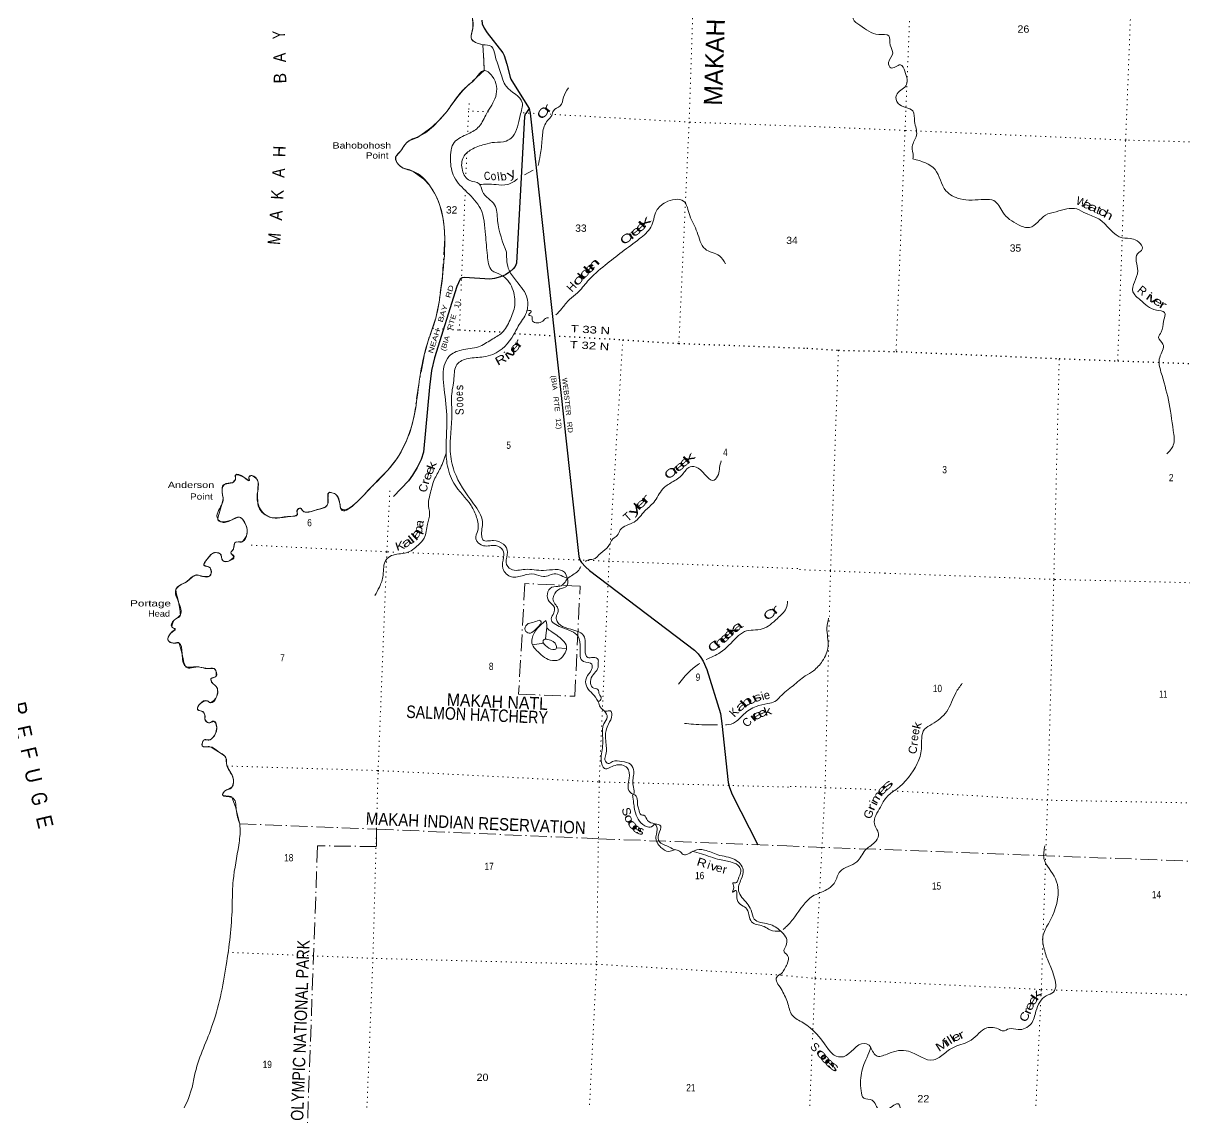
# Model space of a CAD drawing. Header units: feet. Extents: x -955330 to -733631, y 195788 to 387588.
# Drawn here: x -908074 to -880118, y 296286 to 322280 of the extents above; entities that cross this region are included whole.
import ezdxf
from ezdxf.enums import TextEntityAlignment as Align

# ---------------------------------------------------------------- set-up
doc = ezdxf.new("R2010")
doc.units = ezdxf.units.FT
doc.header["$LTSCALE"] = 80
doc.linetypes.add('DOT_DASHED', pattern=[7.7, 5, -1.2, 0.3, -1.2])
doc.linetypes.add('DOTTED', pattern=[1.5, 0.3, -1.2])
for name, color, linetype, lineweight in [('29', 7, 'Continuous', 25), ('30', 7, 'Continuous', 35), ('39', 7, 'Continuous', 13), ('41', 7, 'Continuous', 13), ('44', 7, 'DOT_DASHED', 13), ('6', 7, 'DOTTED', 25), ('7', 7, 'DOTTED', 13)]:
    doc.layers.add(name, color=color, linetype=linetype, lineweight=lineweight)
doc.layers.add('42', color=7, linetype='Continuous')

msp = doc.modelspace()

# ---------------------------------------------------------------- linework, layer by layer
at = {"layer": '29'}
for points in [[(-897036.64, 322350.34), (-897024.73, 322265.73), (-896976.32, 322160.62), (-896909.4, 322046.76), (-896533.42, 321567.97), (-896495.89, 321500.94), (-896438.02, 321293.3), (-896357.94, 320980.9), (-896334.3, 320931.81), (-896274.68, 320825.33), (-895896.73, 320223.74)], [(-895896.73, 320223.74), (-895980.88, 320109.73), (-895993.91, 320086.72), (-896005.55, 320032.05), (-896198.71, 316503.14), (-896237.36, 316421.82), (-896285.73, 316363.06), (-896362.32, 316292.47), (-896470.04, 316223.49), (-896586.37, 316171.75), (-896732.87, 316132.94), (-896840.36, 316119.21), (-897452.04, 316154.84), (-897512.77, 316145.88), (-897559.82, 316116.03), (-897637.87, 315943.48), (-898172.94, 314226.22), (-898245.27, 313921.07), (-898292.98, 313513.78), (-898437.13, 311951.04), (-898493.02, 311773.87), (-898589.88, 311585.71), (-898704.16, 311394.44), (-898801.52, 311262.5), (-899161.68, 310883.67)], [(-895896.73, 320223.74), (-895870.28, 320112.24), (-894704.43, 309439.57), (-894673.26, 309346.42), (-894636.83, 309296.57), (-894543.99, 309191.2), (-894446.24, 309105.38), (-891917.74, 307183.66), (-891831.59, 307095.74), (-891762.94, 307003.68), (-891710.94, 306918.97), (-891623.59, 306721.57), (-891291.05, 305658.67), (-891256.88, 305416.14), (-891108.94, 303996.98), (-891075.4, 303874.94), (-891011.87, 303712.2), (-890396.26, 302496.55)]]:
    msp.add_lwpolyline(points, dxfattribs=at)
at = {"layer": '39'}
for p, q in [((-896006.93, 318626.96), (-895801.64, 318738.64)), ((-895504.39, 307453.79), (-895472.57, 307739.31)), ((-895548.31, 307348.57), (-895817.05, 307309.41)), ((-895239.63, 307237.53), (-894992.63, 307227.06))]:
    msp.add_line(p, q, dxfattribs=at)
for points in [[(-889989.89, 332919.22), (-890048.96, 332861.08), (-890037.94, 332741.34), (-890122.53, 332700.46), (-890305.89, 332758.77), (-890419.67, 332696.89), (-890386.06, 332632.79), (-890170.89, 332609.52), (-889898.99, 332589.9), (-889716.45, 332418.41), (-889794.55, 332199.35), (-889894.28, 332088.35), (-890026.34, 332118.21), (-890148.18, 332244.67), (-890290.86, 332309.35), (-890536.44, 332283.38), (-890436.8, 332204.35), (-890279.82, 331955.11), (-890314.15, 331673.54), (-890367.42, 331233.08), (-890524.2, 331063.85), (-891096.2, 330681.78), (-891451.93, 330537.16), (-891915.99, 330316.28), (-892307.46, 330280.32), (-892470.37, 330297.34), (-892780.26, 330185.15), (-893212.89, 330225.73), (-893422.99, 330461.06), (-893628.32, 330807.37), (-893898.98, 330808.74), (-894178.51, 330650.79), (-894401.1, 330595.54), (-894702.12, 330454.67), (-895278.75, 330388.15), (-895851.38, 330226.46), (-896295.39, 330049.2), (-896687.02, 329821.2), (-896948.45, 329755.47), (-897363.61, 329403.13), (-897601.31, 329043.27), (-897771.25, 328708.83), (-897936.41, 328297.37), (-898154.84, 328150.97), (-898757.55, 327994.6), (-899042.11, 328095.62), (-899247.68, 328201.37), (-899664.5, 328186.7), (-900307.52, 328173.55), (-900441.96, 328053.91), (-900660.06, 328150.09), (-900739.54, 328040.25), (-900530.32, 327643.24), (-900001.61, 327252.89), (-899200.64, 326804.49), (-898685, 326438.96), (-898289.48, 326052.23), (-898073.63, 325715.59), (-897872.22, 325324.97), (-897696.97, 324795.97), (-897422.16, 324373.94), (-897044.46, 323666.54), (-896979.19, 323398.95), (-896896.74, 323342.89), (-896898.15, 323169.09), (-897006.81, 322850.25), (-897178.48, 322663.46), (-897266.43, 322497.38), (-897256.82, 322391.85), (-897254.17, 322171.39), (-897284.03, 321899.74), (-897057.15, 321772.87), (-897012.39, 321762.52)], [(-888847.81, 323722.18), (-888630.96, 323562.62), (-888486.46, 323355.85), (-888485.38, 323242.5), (-888429.76, 323128.73), (-888513.81, 323055.6), (-888356.38, 322913), (-888103.14, 322559.74), (-888102.71, 322385.72), (-887935.73, 322230.56), (-887482.73, 322007.99), (-887241.67, 321974.96), (-887205.14, 321748.74), (-887144.82, 321557.88), (-887245.53, 321335.76), (-887192.81, 321201.89), (-886963.18, 321276.61), (-886854.78, 321122.04), (-886833.93, 320769.05), (-887059.87, 320548.48), (-887016.22, 320346.22), (-886662.38, 320166.53), (-886618.84, 319915.71), (-886574.91, 319581.92), (-886675.73, 319311.25), (-886653.94, 319071.52), (-886659.14, 319014.7)], [(-897013.32, 321762.62), (-896806.98, 321717.78), (-896719.02, 321507.85), (-896583.36, 321091.72), (-896450.11, 320760.6), (-896064.76, 320372.29), (-896114.67, 320057.02), (-896294.08, 319549.13), (-896450.19, 319442.54), (-896730.3, 319411.97), (-896970.78, 319363.54), (-897287.33, 319237.48), (-897481.01, 319055.67), (-897502.78, 318737.18), (-897321.43, 318490.95), (-897100.44, 318414.86), (-897019.6, 318227.47), (-896728.36, 317905.82), (-896655.67, 317528.75), (-896441.99, 316765.64)], [(-894977.45, 308910.38), (-895088.39, 308961.58), (-895257.55, 309021.32), (-895555.27, 308957.13), (-895770.99, 309014.79), (-896032.87, 308985.47), (-896321.4, 308947.17), (-896528.94, 309148.02), (-896512.94, 309426.32), (-896530.03, 309592.81), (-896699.12, 309701.06), (-896992.14, 309699.34), (-897181.08, 309863.01), (-897133.92, 310067.21), (-897162.83, 310381.78), (-897296.56, 310666.36), (-897709.36, 311203.48), (-897874.77, 311679.5), (-897897.33, 312094.88), (-897878.66, 312670.23), (-897930.82, 313384.04), (-897939.2, 314035.34), (-897826.64, 314256.98), (-897531.15, 314410.21), (-897113.57, 314489.54), (-896809.32, 314658.57), (-896551.54, 314827.56), (-896356.43, 315136.67), (-896244.54, 315483.68), (-896303.57, 315896.56), (-896568.6, 316217.1), (-896792.05, 316329.68), (-896902.08, 316684.07), (-896947.13, 317187.33), (-897069.65, 317815.17), (-897388.19, 318206.72), (-897701.55, 318577.82), (-897792.42, 319002.16), (-897698.09, 319410.56), (-897365.98, 319616.83), (-897101.8, 319793.63), (-896918.44, 320111.32), (-896703.12, 320514.59), (-896787, 321007.37), (-896991.35, 321141.37), (-897172.59, 320967.12), (-897439.8, 320719.69), (-897878.1, 320158.09), (-898107.43, 319898.95), (-898525.76, 319566.96), (-898852.28, 319396.85), (-898992.03, 319200.62), (-899102.8, 319067.85), (-899001.59, 318837.14), (-898697.64, 318717.11), (-898269.25, 318343.14), (-897975.7, 317604.95), (-897928.92, 316954.04), (-898019.6, 315878.37), (-898146.83, 315174.2), (-898353.37, 314552.23), (-898526.95, 313757.03), (-898634.95, 312983.31), (-898781.1, 312403.25), (-899125.09, 311732.53), (-899716.35, 311090.49), (-900434.29, 310603.42), (-900450.29, 310701.14), (-900539.65, 310925.28), (-900642.61, 310974.12), (-900721.52, 310971.4), (-900736, 310822.42), (-900756.36, 310677.73), (-900995.41, 310568.6), (-901266.83, 310505.31), (-901334.53, 310528.4), (-901401.9, 310606.05), (-901478.86, 310554.74), (-901481.7, 310441.65), (-901630.74, 310405.52), (-902188.28, 310406.93), (-902430.95, 310730.56), (-902431, 311011.56), (-902421.81, 311225.46), (-902576.37, 311389.7), (-902642.73, 311350.06), (-902631.99, 311270.76), (-902768.1, 311347.29), (-902957.6, 311403.85), (-902974.99, 311281.27), (-903034.41, 311215.05)], [(-895680.97, 318853.5), (-895630.5, 319100.49), (-895585.79, 319482.7), (-895533.86, 319797.88), (-895453.08, 319937.98), (-895354.85, 320061.18), (-895313.7, 320172.64), (-895149.09, 320288.97), (-895069.32, 320499.88), (-894952.73, 320721.35)], [(-886659.14, 319014.7), (-886128.2, 318756.68), (-885865.74, 318245.19), (-885526.73, 318049.97), (-884939.27, 318035.87), (-884714.17, 318007.6), (-884497.97, 317730.87), (-884121.31, 317426.73), (-883851.33, 317362.06), (-883470.48, 317658.67), (-883214.19, 317742.31), (-882716.21, 317807.07), (-882486.69, 317695.65), (-882189.21, 317567.04), (-881623.12, 317112.8), (-881355.75, 317080.63), (-881142.08, 316838.4), (-881253.95, 316730.09), (-881249.88, 316317.15), (-881364.95, 315814.43), (-881187.73, 315616.32), (-880800.43, 315370.38), (-880604.99, 315311.07), (-880626.15, 315105.63), (-880684.26, 314841.15), (-880746.33, 314716.45), (-880644.34, 314554.07), (-880721.16, 314231.75), (-880690.13, 313880.32), (-880509.67, 313204.56), (-880394.4, 312471.01), (-880393.72, 312118.92), (-880546.33, 311911.26)], [(-897085.55, 318394.28), (-896906.76, 318408.67), (-896693.26, 318393.55), (-896420.4, 318396.13), (-896169.29, 318535.07)], [(-895252.23, 315255.37), (-895112.23, 315411.39), (-894923.13, 315627.76), (-894736.53, 315785.62), (-894490.12, 316066.27), (-894069.36, 316454.76), (-893239.88, 317092.76), (-892969.43, 317368.35), (-892831.35, 317760.74), (-892616.46, 317965.92), (-892182.73, 317998.06), (-892032.11, 317648), (-891853.32, 317248.24), (-891664.62, 316844.01), (-891318.13, 316679.71), (-891168.81, 316487.4)], [(-896441.99, 316765.64), (-896379.88, 316330.39), (-896201.33, 316066.08), (-895942.39, 315650.78), (-895964.94, 315314.14), (-896158.99, 314982.74), (-896270.95, 314775.23), (-896771.98, 314305.24), (-896992.72, 314245.87), (-897364.11, 314207.04), (-897634.97, 314062.86), (-897707.76, 313732.39), (-897764.46, 313306.23), (-897756.97, 312869.25), (-897786.11, 312379.25), (-897795.56, 311971.29), (-897699.06, 311490.11), (-897233.65, 310708.24), (-897020.12, 310270.61), (-897038.9, 309927.74), (-897010.19, 309843.64), (-896752.4, 309824.62), (-896415.06, 309541.44), (-896453.78, 309298.47), (-896333.67, 309131.65), (-895994.36, 309129.39), (-895550.96, 309104.52), (-895047.84, 309058.92), (-894974.4, 308908)], [(-895940.3, 315369.27), (-895846.85, 315335.41), (-895913.18, 315249.27), (-895833.21, 315229.71), (-895825.19, 315134.35), (-895598.87, 315088.37), (-895500.27, 315173.13), (-895433.85, 315188.21)], [(-897893.77, 311929.28), (-898033.07, 311568.96), (-898180.58, 311286.14), (-898285.01, 310924.66), (-898322.52, 310709.95), (-898294.18, 310476.26), (-898341.49, 310221.53), (-898424.89, 309879.38), (-898565.27, 309715.52), (-898858.2, 309527.81), (-899212.65, 309459.96), (-899342.19, 309360.34), (-899412.86, 308985.3), (-899501.72, 308704.03), (-899611.65, 308496.43)], [(-894544.22, 309322.08), (-894469.13, 309361.87), (-894357.61, 309371.29), (-894173.38, 309521.16), (-893992.75, 309681.29), (-893879.65, 309868.54), (-893777.45, 309943.04), (-893702.9, 310079.37), (-893369.47, 310269.41), (-893113.49, 310537.52), (-892898.6, 310742.7), (-892680.61, 311067.01), (-892461.58, 311227.53), (-892209.07, 311414.93), (-892025.38, 311599.19), (-891828.79, 311566.59), (-891443.31, 311275.31), (-891342.37, 311414.56), (-891313.07, 311579.09), (-891273.78, 311741.17)], [(-903034.41, 311215.05), (-903232.19, 311172.9), (-903279.59, 310916.15), (-903258.94, 310832.39), (-903302.01, 310676.54), (-903393.12, 310342.8), (-903317.25, 310274.89), (-903067.12, 310312.8), (-902869.97, 310387.32), (-902749.71, 310271.04), (-902689.25, 309985.45), (-902800.34, 309798.12), (-902979.27, 309771.34), (-903018.56, 309609.26), (-903076.31, 309534.89), (-903002, 309430.66), (-903121.45, 309330.6), (-903262.79, 309332.56), (-903336.09, 309507.5), (-903513.55, 309515.02), (-903661.74, 309357.56), (-903725.42, 309238.97), (-903576.95, 309167.98), (-903591.59, 308968.47), (-903745.63, 308956.81), (-903923.98, 308990.65), (-904147.05, 308830.3), (-904293.87, 308751.62), (-904397.54, 308642.81), (-904335.68, 308343.02), (-904292.39, 308033.91), (-904443.49, 307902.85), (-904500.75, 307745.57), (-904418.14, 307693.55), (-904525.67, 307588.95), (-904583.71, 307413.51), (-904469.18, 307352.05), (-904323.63, 307353.96), (-904249.69, 307100.15), (-904165.72, 306797.4), (-903849.29, 306779.93), (-903638.84, 306740.68), (-903481.19, 306742.08), (-903437, 306548.16), (-903556.48, 306494.6), (-903518.64, 306387.88), (-903431.01, 306311.38), (-903430.53, 306040.47), (-903563.13, 305916.72), (-903649.87, 305966.89), (-903818.7, 305893.19), (-903875.19, 305754.08), (-903730.75, 305683.26), (-903699.94, 305601.09), (-903694.1, 305501.79), (-903612.09, 305435.64), (-903479.45, 305466.4), (-903436.36, 305199.75), (-903527.04, 305064.11), (-903585.33, 305024.13), (-903726.93, 305020.02), (-903762.32, 304948.75), (-903761.4, 304875.93), (-903582.27, 304860.25), (-903385.2, 304744.75), (-903207.07, 304611.86), (-903177.16, 304414.5), (-903031.66, 304133.39), (-903052.58, 303881.58), (-903228.24, 303789.98), (-903274.58, 303698.95), (-903052.99, 303636.99), (-902946.24, 303347.42), (-902864.33, 303002)], [(-894977.45, 308910.38), (-894842.29, 308999.66), (-894725.46, 309085.68), (-894652.26, 309198.82)], [(-894975.44, 308911.71), (-895157.28, 308721.92), (-895352.26, 308697.84), (-895458.1, 308538.58), (-895415.32, 308358.87), (-895290.48, 308208.02), (-895303.84, 308085.27), (-895366.72, 307938.35), (-895130.07, 307737.97), (-894718.4, 307510.58), (-894669.61, 307235.6), (-894590.63, 306910.82), (-894387.45, 306843.57), (-894392.74, 306720.48), (-894520.57, 306519.7), (-894520.82, 306325.65), (-894272.19, 305999.74), (-894235.95, 305949.68), (-894161.9, 306027.4), (-894206.4, 306120.26), (-894241.96, 306232.96), (-894368.95, 306286.86), (-894419.26, 306432.52), (-894357.78, 306593.66), (-894248.86, 306730.55), (-894234.38, 306879.53), (-894238.98, 306960.59), (-894356.14, 307008.01), (-894487.39, 307009.54), (-894551.04, 307173.96), (-894586.02, 307535.29), (-894753.01, 307645.47), (-895225.97, 307875.77), (-895246.35, 307965.59), (-895197.61, 308159.61), (-895323.01, 308391.34), (-895302.1, 308501.64), (-895162.07, 308657.43), (-895001.91, 308717.35), (-894973.7, 308912.86)], [(-891638.86, 306959.11), (-891296.23, 307128.9), (-890898.7, 307494.12), (-890713.06, 307629.78), (-890288.03, 307694.63), (-889923.58, 307948.04), (-889713.01, 308193.83), (-889675.39, 308364.07)], [(-895657.09, 307904.17), (-895810.77, 307854.08), (-895948.4, 307801.29), (-895992.7, 307663.68), (-895896.74, 307592.9), (-895764.21, 307668.14), (-895623.42, 307888.59), (-895657.09, 307904.17)], [(-895496.79, 307901.75), (-895825.58, 307462.52), (-895819.81, 307314.71), (-895716.63, 307176.91), (-895391.24, 306944.77), (-895180.72, 306954.04), (-895030, 307123.52), (-894995.35, 307271.65), (-895091.69, 307427.35), (-895387.27, 307648.11), (-895472.28, 307738.64), (-895473.36, 307807.42), (-895498.98, 307898.82)], [(-889542.71, 306328.67), (-889253.24, 306562.01), (-889055.68, 306688.75), (-888841.31, 306921.97), (-888702.38, 307277.94), (-888729.32, 307722.26), (-888688.94, 307951.11)], [(-895564.92, 307377.17), (-895556.16, 307414.38), (-895535.53, 307442.14), (-895448.55, 307444.51), (-895246.82, 307296.47), (-895258.62, 307210.04), (-895323.84, 307196.63), (-895501.35, 307297.15), (-895537.89, 307330.62), (-895565.3, 307377.83)], [(-892302.94, 306362.98), (-892035.05, 306673.04), (-891791.19, 306866.45)], [(-889542.71, 306328.67), (-889852.9, 306067.01), (-889983.22, 305949.22), (-890151.1, 305897.72), (-890434.96, 305826.87), (-890733.95, 305639.42), (-890931.75, 305455.76), (-891144.95, 305383.94), (-891168.68, 305383.32)], [(-885473.64, 306389.13), (-885627.33, 306157.24), (-885847.16, 305707.76), (-886206.27, 305400.07), (-886381.38, 305278.4), (-886454.68, 304806.19), (-886554.85, 304458.6), (-887063.39, 303831.83), (-887300.27, 303638.05), (-887441.76, 303407.64), (-887586.86, 303003.39), (-887485.98, 302723.71), (-887582.28, 302556.02), (-887806.88, 302365.75), (-888009.17, 302085.45), (-888411.3, 301856.56), (-888542.02, 301595.32), (-888731.71, 301417.65), (-889074.16, 301258.94), (-889500.11, 300764.04), (-889704.39, 300530.36), (-889787.23, 300458.71)], [(-894232.39, 305942.41), (-894185.13, 305816.12), (-894079.97, 305714.68)], [(-894080.39, 305714.65), (-894017.72, 305574.52), (-894097.43, 305412.13), (-894128.07, 305122.33), (-894144.63, 304736.91), (-894165.75, 304527.56), (-894083.07, 304336.05), (-893827.35, 304410.11), (-893538.94, 304351.38), (-893489.2, 304098.6), (-893470.98, 303770.33), (-893392.49, 303719.35), (-893401.98, 303965.52), (-893374.95, 304265.58), (-893454.46, 304436.75), (-893663.87, 304500.21), (-893890.17, 304499.7), (-893995.18, 304453.62), (-894074.31, 304539.86), (-894050.35, 304674.29), (-894054.62, 304997.92), (-894045.89, 305248.22), (-893986.6, 305405.41), (-893906.48, 305624.39), (-893938.62, 305722.78), (-893993.24, 305721.06), (-894080.39, 305714.65)], [(-891366.18, 305382.36), (-891417.71, 305383.38), (-891940.28, 305399.48), (-892161.59, 305421)], [(-892869.5, 303004.93), (-893045.94, 303083.16), (-893135.52, 303208.26), (-893201.64, 303221.17), (-893260.7, 303351.03), (-893288.81, 303449.26), (-893292.19, 303558.57), (-893354.95, 303696.68), (-893396.6, 303714.62), (-893401.65, 303644.08), (-893378.78, 303471.27), (-893351, 303318.48), (-893273.04, 303110.99), (-893116.11, 302954.74), (-892986.16, 302922.95), (-892864.76, 303003.01)], [(-902864.33, 303002), (-902856.07, 302906.94), (-902886.12, 302489.75), (-903019.69, 301638.27), (-903037.18, 301372.17), (-903045.94, 300980.35), (-903188.2, 299597.57), (-903539.34, 298102.35), (-903952.89, 296941.32), (-904021.48, 296614.71), (-904267.65, 296010.6), (-904335.55, 295888.14), (-904582.81, 295728.82), (-904820.42, 295370.97), (-905058.51, 295096.03), (-905282.08, 294877.07), (-905528.54, 294501.41), (-905989.13, 294173.23), (-906176.52, 294043.72), (-906387.76, 293883.25)], [(-892399.28, 302379.53), (-892542.58, 302338.09), (-892724.29, 302434.75), (-892820.01, 302558.08), (-892844.8, 302686.49), (-892820.57, 302826.97), (-892824.65, 302920.14), (-892870.09, 303005.19)], [(-892869.5, 303004.93), (-892730.5, 302948.49), (-892779.07, 302758.5), (-892760.83, 302571.75), (-892585.34, 302471.31), (-892401.71, 302380.23)], [(-892403.37, 302380.71), (-892279.64, 302345.14), (-892188.06, 302266.45), (-891927.7, 302354.47), (-891680.46, 302372.28), (-891356.17, 302255.43), (-890950.87, 302143.22), (-890745.41, 301893.94), (-890793.26, 301673.6), (-890858.01, 301389.28), (-890775.87, 301232.16), (-890556.7, 300925.69), (-890481.19, 300708.21), (-890134.81, 300588.39), (-889839.16, 300416.15), (-889780.28, 300357.94)], [(-889840.83, 300416.18), (-890104.41, 300449.64), (-890238.42, 300528.1), (-890517.36, 300618.77), (-890596.34, 300755.54), (-890654.65, 300950.06), (-890891.14, 301182.47), (-890936.57, 301394.64), (-891003.01, 301352.98), (-890971.85, 301466.89), (-890993.21, 301581), (-890903.87, 301591.36), (-890868.4, 301664.66), (-890801.24, 301863.97), (-890839, 301972.71), (-891012.47, 302073.06), (-891310.61, 302140.29), (-891753.01, 302282.37), (-891974.58, 302342.02)], [(-887684.56, 297633.08), (-887519.58, 297409.9), (-887248.04, 297472.64), (-886768.75, 297526.09), (-886159.56, 297316.78), (-885902, 297475.23), (-885654.43, 297636.16), (-885257.43, 297794.45), (-884882.72, 298089.31), (-884573.36, 298047.16), (-884491.9, 298015.2), (-884346.04, 298069.38), (-884128.74, 298047.54), (-883817.43, 298187.4), (-883698.87, 298493.7), (-883452.25, 298863.07), (-883276.54, 298952.35), (-883267.47, 299342.44), (-883392.79, 299663.68), (-883500.04, 299982.09), (-883532.85, 300293.13), (-883400.26, 300596.77), (-883165.06, 301395.6), (-883227.43, 301677.61), (-883506.92, 302169.63), (-883485.44, 302474.19)], [(-889820.68, 299399.58), (-889688.61, 299626.41), (-889676.39, 299831.08), (-889768, 299953.27), (-889746.63, 300008.26), (-889694.71, 300206.82), (-889780.28, 300357.94)], [(-889832.29, 299026.53), (-889937.53, 299311.11), (-889820.68, 299399.58)], [(-889832.78, 299027.55), (-889679.52, 298706.22), (-889567.79, 298397.73), (-889301.21, 298209.79), (-888728.88, 297621.74), (-888557.27, 297434), (-888334.63, 297395.73), (-887821.53, 297712.73), (-887691.16, 297644.18), (-887720.18, 297489.68), (-887889.06, 297050.06), (-887909.93, 296575.51), (-887841.01, 296396.4), (-887643.02, 296349.12), (-887471.71, 296108.78), (-887262.45, 296133.83), (-887010.43, 296258.14), (-886970.13, 296025.68), (-887292.77, 295536.28), (-887505.44, 295203.83), (-887417.68, 294993.53), (-887354.75, 294770.18), (-887554.14, 294509.98), (-887987.52, 294213.7), (-888277.41, 294101.2), (-888522.71, 294405.54), (-888808.87, 294699.57), (-889207.09, 294881.25), (-889509, 294771.31), (-889583.78, 294495.43), (-889593.16, 294327.91), (-889415.37, 294234.99), (-889231.72, 294091.22), (-889231.8, 293951.61), (-889446.67, 293752.81), (-889686.58, 293490.37), (-889827.45, 293216.74)]]:
    msp.add_spline(points, degree=3, dxfattribs=at)
at = {"layer": '44'}
for p, q in [((-896977.02, 321150.68), (-897012.33, 321762.51)), ((-902864.48, 303003.05), (-899568.9, 302873.77))]:
    msp.add_line(p, q, dxfattribs=at)
for points in [[(-869199.01, 330930.23), (-870550.02, 330974.82), (-870637.05, 328407.49), (-871817.17, 328305.38), (-872779.3, 301829.8), (-889695.73, 302469.59)], [(-897264.95, 322510.58), (-897254.76, 322271.65), (-897254.94, 322153.63), (-897295.08, 321976.01), (-897292.49, 321926.13), (-897270.55, 321875.36), (-897242.24, 321844.45), (-897189.16, 321812.02), (-897125.18, 321789.55), (-897012.33, 321762.51), (-897012.33, 321762.51), (-896974.42, 321151.77), (-897445.57, 320713.89), (-897608.17, 320522.04), (-897934.31, 320091.08), (-898073.74, 319934.3), (-898222.48, 319792.41), (-898323.84, 319712.18), (-898527.88, 319565.46), (-898586.69, 319532.09), (-898732, 319474.07), (-898791.61, 319444.52), (-898832.89, 319415.26), (-898894.01, 319345.86), (-898984.06, 319211.35), (-899088.03, 319087.94), (-899110.68, 319053.12), (-899116.3, 319026.21), (-899112.78, 318994.1), (-899101.29, 318961.94), (-899078.71, 318922.46), (-899024.67, 318858.33), (-898989.45, 318827.42), (-898956.89, 318806.85), (-898898.04, 318783.17), (-898767.8, 318749.76), (-898685.94, 318709.18), (-898433.18, 318523.32), (-898294.91, 318378.16), (-898171.82, 318186.67), (-898111.14, 318065.69), (-898051.48, 317914.79), (-898009.57, 317772.3), (-897976.24, 317608.34), (-897944.85, 317376.8), (-897926.89, 317105.28)], [(-897926.89, 317105.28), (-897983.62, 316184.48), (-898058.52, 315612.6), (-898150.78, 315158.76), (-898301.39, 314721.04), (-898422.14, 314269.67), (-898546.93, 313635.07), (-898667.22, 312816.85), (-898739.4, 312537.37), (-898839.36, 312245.45), (-898925.59, 312060.17), (-899061.53, 311827.12), (-899142.69, 311707.66), (-899295.98, 311517.2), (-899933.7, 310859.51), (-900031.82, 310760.48), (-900146.2, 310659.78), (-900226.63, 310604.48), (-900267.23, 310583.8), (-900303.21, 310570.97), (-900328.57, 310565.83), (-900353.99, 310564.74), (-900373.73, 310567.34), (-900394.04, 310573.93), (-900416.32, 310587), (-900435.24, 310604.52), (-900440.79, 310614.43), (-900444.45, 310630.63), (-900447.59, 310687.89), (-900481.97, 310817.85), (-900490.61, 310841.86), (-900503.09, 310869.78), (-900530.75, 310914.16), (-900544.3, 310930.44), (-900558.85, 310942.97), (-900579.23, 310954.55), (-900610.5, 310965.48), (-900679.73, 310983.98), (-900701.33, 310985.31), (-900712.7, 310981.88), (-900719.68, 310975.16), (-900730.63, 310935.65), (-900738.71, 310782.72), (-900740.63, 310744.16), (-900744.18, 310716.83), (-900754.38, 310682.24), (-900760.66, 310669.24), (-900769.88, 310655.17), (-900781.91, 310641.77), (-900794.73, 310631.06), (-900817.13, 310617.53), (-900832.77, 310610.52), (-900860.74, 310601), (-900907.63, 310589.62), (-900976.59, 310574.18), (-901071.21, 310544.59), (-901145.08, 310524.55), (-901207.13, 310512.07), (-901261.46, 310505.67), (-901282.48, 310506.46), (-901299.03, 310511.41), (-901327.59, 310524.9), (-901343.6, 310534.46), (-901355.97, 310548.09), (-901388.66, 310598.04), (-901394.57, 310603.1), (-901402.3, 310606.11), (-901413.89, 310605.14), (-901431.63, 310597.14), (-901453.04, 310581.14), (-901467.45, 310567.38), (-901482.34, 310549.58), (-901485.62, 310538.91), (-901485.36, 310525.08), (-901470.53, 310468.86), (-901471.24, 310453.71), (-901479.36, 310443.05), (-901505.41, 310430.68), (-901540.83, 310419.47), (-901573.38, 310412.96), (-901660.55, 310401.67), (-901814.46, 310378.35), (-901899.66, 310368.38)], [(-901899.66, 310368.38), (-901962.51, 310365.1), (-902008.47, 310365.86), (-902082.67, 310374.4), (-902142.71, 310389.53), (-902193.22, 310409.16), (-902249.38, 310440.43), (-902321.44, 310499.9), (-902355.27, 310538.87), (-902386.18, 310585.41), (-902415.98, 310652.58), (-902430.54, 310724.61), (-902433, 310918.35), (-902420.18, 311202.19), (-902423.03, 311233.97), (-902428.12, 311252.66), (-902437.62, 311273.65), (-902454.38, 311299.05), (-902477.54, 311324.92), (-902505.63, 311349.22), (-902552.27, 311378.98), (-902574.03, 311388.82), (-902586.74, 311390.58), (-902607.19, 311381.58), (-902638.2, 311354.67), (-902646.42, 311343.3), (-902646.44, 311331.02), (-902629.03, 311284.85), (-902626.89, 311277.18), (-902627.61, 311272.24), (-902630.94, 311270.75), (-902639.5, 311271.75), (-902660.76, 311279.37), (-902684, 311293.12), (-902765.67, 311348.44), (-902858.69, 311389.69), (-902888.19, 311400.74), (-902911.89, 311406.5), (-902929.95, 311408.13), (-902949.3, 311406.2), (-902962.73, 311401.2), (-902969.37, 311391.87), (-902971.15, 311383.58), (-902971.39, 311372.03), (-902965.81, 311321.89), (-902967.29, 311296.61), (-902973.53, 311283.03), (-903034.41, 311215.05), (-903172.09, 311185.71), (-903240.16, 311170.7), (-903265.09, 311154.15), (-903278.84, 311131.68), (-903288.36, 311093.28), (-903288.73, 311010.29), (-903279, 310911.4), (-903275.39, 310897.95), (-903263.1, 310867.92), (-903257.96, 310848.96), (-903258.62, 310833.65), (-903287.91, 310727.49), (-903380.07, 310392.31), (-903392.55, 310344.99), (-903392.1, 310324.84), (-903381.66, 310308.63), (-903355.62, 310289.08), (-903324.73, 310276.59), (-903278.77, 310271.02), (-903237.1, 310273.04), (-903160.35, 310287.85), (-903042.7, 310320.76), (-902940.08, 310372.03), (-902892.27, 310386.79), (-902872.06, 310387.49), (-902842.65, 310379.29), (-902816.99, 310361.2), (-902787.92, 310328.39), (-902730.43, 310237.44), (-902704.52, 310176.28), (-902692.76, 310133.52), (-902685.01, 310081.42), (-902686.8, 310001.72), (-902693.57, 309965.84), (-902711.87, 309917.73), (-902738.53, 309872.51), (-902779.8, 309820.27), (-902804.71, 309794.09), (-902817.89, 309786.25), (-902833.47, 309782.05), (-902859.18, 309781.3), (-902937.63, 309789.71)], [(-902937.63, 309789.71), (-902953.47, 309787.93), (-902966.94, 309782.74), (-902978.28, 309772.69), (-902988.32, 309755.26), (-902997.01, 309728.04), (-903011.07, 309630.99), (-903015.15, 309617.36), (-903021.44, 309603.96), (-903030.12, 309591.82), (-903065.41, 309552.24), (-903074.1, 309539.38), (-903077.66, 309527.38), (-903074.74, 309518.27), (-903065.45, 309506.63), (-903030.11, 309478.4), (-903005.49, 309456.18), (-902999.57, 309435.59), (-903030.7, 309396.33), (-903102, 309342.21), (-903133.9, 309324.43), (-903157.93, 309317.26), (-903157.93, 309317.26), (-903205.65, 309316), (-903238.96, 309323.18), (-903267.21, 309335.04), (-903281.17, 309349.39), (-903292.76, 309377.86), (-903312.36, 309476.05), (-903322.3, 309495.15), (-903348.38, 309513.8), (-903403.67, 309531.64), (-903449.33, 309535.6), (-903471.87, 309533.18), (-903496.04, 309525.68), (-903538.97, 309493.45), (-903597.89, 309434.3), (-903676.64, 309337.17), (-903697.36, 309303.6), (-903711.77, 309275.08), (-903725.77, 309237.58), (-903725.06, 309228.1), (-903719.38, 309220.57), (-903695.84, 309208.77), (-903615.05, 309188.99), (-903594.79, 309181.95), (-903583.24, 309175.24), (-903577.43, 309168.84), (-903564.76, 309136.28), (-903554.06, 309087.21), (-903551.6, 309059.39), (-903552.06, 309036.46), (-903555.61, 309014.09), (-903562.55, 308995.24), (-903578.68, 308975.52), (-903600.95, 308965.24), (-903641.95, 308956.38), (-903672.07, 308954.14), (-903713.87, 308954.82), (-903758.73, 308958.41), (-903798.91, 308969.74), (-903858.8, 308990.66), (-903885.88, 308995.55), (-903904.95, 308995.23), (-903930.18, 308988.24), (-903954.52, 308976.82), (-904009.52, 308940.1), (-904081.79, 308878.53), (-904118.85, 308848.99), (-904156.21, 308825), (-904225.04, 308789.45), (-904272.07, 308764.66), (-904334.33, 308725.79), (-904360.15, 308706.38), (-904375.13, 308692.02), (-904386.05, 308677.98), (-904393.5, 308663.39), (-904397.08, 308649.15), (-904397.56, 308631.22), (-904394.54, 308590.66), (-904390.54, 308564.86), (-904344.97, 308387.23), (-904320.26, 308257.84), (-904297.72, 308112.51), (-904294.27, 308074.41), (-904292.54, 308028.65), (-904295.87, 308014.18), (-904305.11, 307998.73), (-904315.83, 307987.86), (-904335.06, 307973.94), (-904409.51, 307932.46), (-904431, 307916.44), (-904445.41, 307900.19), (-904460.59, 307874.8), (-904474.49, 307843.68), (-904483.32, 307818.82), (-904492.57, 307786.47), (-904499.74, 307752.26), (-904500.29, 307741.75), (-904494.09, 307734.8), (-904479.97, 307727.47)], [(-904479.97, 307727.47), (-904447.5, 307715.8), (-904428.66, 307708.11), (-904421.19, 307703.34), (-904417.58, 307698.32), (-904418.45, 307692.96), (-904428.82, 307678.7), (-904428.82, 307678.7), (-904441.66, 307666.1), (-904503.81, 307614.14), (-904519.97, 307596.87), (-904528.74, 307584.22), (-904560.76, 307536.05), (-904582.08, 307497.46), (-904593.5, 307463.37), (-904595, 307447.4), (-904593.87, 307435.95), (-904586.69, 307417.76), (-904570.78, 307399.68), (-904547.57, 307383.11), (-904519.66, 307369.68), (-904483.42, 307356.7), (-904464.85, 307350.88), (-904451.35, 307349.64), (-904440.9, 307350.43), (-904373.93, 307367.71), (-904357.42, 307370.77), (-904341.72, 307370.28), (-904332.46, 307366.27), (-904325.22, 307357.63), (-904310.78, 307316.8), (-904278.07, 307204.78), (-904245.47, 307084.3), (-904217.97, 306936.18), (-904205.2, 306884.98), (-904182.71, 306827.68), (-904165.02, 306796.31), (-904149.96, 306778.06), (-904134.01, 306766.14), (-904116.43, 306758.34), (-904099.98, 306754.39), (-904066.78, 306752.69), (-904023.85, 306757.68), (-903918.1, 306778.45), (-903880.09, 306781.91), (-903826.86, 306776.78), (-903634.44, 306740.03), (-903575.61, 306741.2), (-903531.47, 306745.59), (-903490.55, 306743.99), (-903469.24, 306737.45), (-903458.72, 306729.75), (-903447.53, 306715.78), (-903436.94, 306692.1), (-903429.78, 306658.98), (-903427.63, 306611.51), (-903432.2, 306567.08), (-903437.97, 306546.08), (-903445.66, 306539.09), (-903465.31, 306531.61), (-903526.48, 306517.72), (-903545.55, 306510.06), (-903552.03, 306505.05), (-903556.23, 306497.24), (-903555.83, 306483.21), (-903552.08, 306462.13), (-903544.41, 306436.77), (-903528.84, 306403.14), (-903528.84, 306403.14), (-903511.07, 306379.35), (-903450.55, 306333.61), (-903435.01, 306317.43), (-903416.95, 306283.57), (-903401.31, 306236.47), (-903394.72, 306197.36), (-903393.44, 306176.71), (-903394.09, 306150.04)], [(-903394.09, 306150.04), (-903397.9, 306121.27), (-903410.59, 306078.18), (-903438.08, 306029.42), (-903487.01, 305970.36), (-903516.63, 305944.38), (-903555.48, 305920.25), (-903573.93, 305915.47), (-903588.48, 305922.47), (-903623.82, 305955.65), (-903638.56, 305965.26), (-903646.63, 305967.06), (-903671.65, 305963.16), (-903711.78, 305952.48), (-903763.11, 305930.51), (-903807.97, 305901.72), (-903830.65, 305882.09), (-903849.55, 305858.64), (-903862.87, 305835.45), (-903876.14, 305797.35), (-903878.58, 305773.32), (-903875.84, 305755.92), (-903860.88, 305739.23), (-903835.19, 305729.59), (-903777.03, 305714.89), (-903754.7, 305705.77), (-903733.78, 305688.27), (-903704.77, 305619.35), (-903698.43, 305591.64), (-903700.05, 305520.32), (-903690.1, 305494.62), (-903672.23, 305473.01), (-903652.72, 305457.84), (-903631.21, 305445.28), (-903608.82, 305434.28), (-903602.24, 305432.89), (-903595.93, 305432.93), (-903584.27, 305435.63), (-903566.24, 305444.15), (-903519.63, 305470.91), (-903500.82, 305475.4), (-903492.52, 305474.34), (-903484.33, 305470.49), (-903470.95, 305457.33), (-903456.69, 305439.11), (-903441.31, 305413.1), (-903428.46, 305381.6), (-903420.35, 305349.36), (-903417.12, 305325.47), (-903416.12, 305294.85), (-903423.72, 305237.22), (-903433.89, 305205.6), (-903459.86, 305152.82), (-903481.07, 305119.14), (-903514.4, 305077.34), (-903546.07, 305047.63), (-903576.26, 305028.79), (-903591.73, 305021.54), (-903605.71, 305019.15), (-903624.84, 305020.5), (-903682.16, 305032.35), (-903703.47, 305031.69), (-903717.84, 305026.5), (-903733.25, 305013.76), (-903747.03, 304993.35), (-903764.63, 304941.09), (-903771.64, 304909), (-903766.52, 304882.76), (-903745.93, 304864.02), (-903720.98, 304856.72), (-903696.9, 304856.92), (-903626.4, 304867.58), (-903598.83, 304866.19), (-903529.69, 304831.48), (-903287.31, 304681.66), (-903222.81, 304628.57), (-903195.48, 304595.08), (-903184.32, 304558.1), (-903183.71, 304448.75), (-903176.32, 304412.12), (-903155.13, 304363.29), (-903047.89, 304173.32), (-903027.08, 304118.69), (-903016.69, 304063.79), (-903016.36, 303997.84), (-903034.92, 303917.82), (-903058.94, 303872.4), (-903090.31, 303847.4), (-903191.88, 303811.87), (-903225.81, 303792.1), (-903253.16, 303759.96), (-903269.38, 303729.16), (-903274.42, 303711.77), (-903272.34, 303693.07), (-903249.76, 303679.86), (-903198.72, 303675.57), (-903116.49, 303672.14), (-903081.23, 303663.11), (-903055.69, 303642.22), (-902965.69, 303414.97), (-902864.48, 303003.05)], [(-899568.9, 302873.77), (-899573.74, 302453.47), (-900990.37, 302473.95), (-901276.64, 294561.16), (-902544.05, 294631.33), (-902583.78, 293729.62)], [(-899568.9, 302873.77), (-899561.15, 302873.46), (-894235.09, 302644.32), (-889695.73, 302469.59)]]:
    msp.add_lwpolyline(points, dxfattribs=at)
msp.add_lwpolyline([(-895998.84, 308789.96), (-896149.79, 306123.85), (-894798.38, 306072.59), (-894670.31, 308723.5)], close=True, dxfattribs=at)
at = {"layer": '6'}
for points in [[(-898222.56, 314936.16), (-897577.03, 314896.6), (-896532.21, 314844.73)], [(-896251.58, 314809.63), (-893643.44, 314659.74), (-892293.68, 314570.14), (-889217.38, 314454.94)], [(-889217.38, 314454.94), (-888451.62, 314405.08), (-887066.57, 314375.58), (-883139.39, 314204.2), (-881725.06, 314151.14), (-877766.55, 314002.65), (-876412.38, 313960.37), (-872477.36, 313829.11), (-871075.32, 313772.55), (-868329.47, 313621.57), (-865777.93, 313509.62), (-863042.23, 313403.6), (-860467.89, 313304.8), (-858571.17, 313226.11)]]:
    msp.add_lwpolyline(points, dxfattribs=at)
at = {"layer": '7'}
for p, q in [((-896879.06, 320146.04), (-897338.36, 320165.52)), ((-895775.24, 320109.63), (-896094.94, 320127.69)), ((-897397.02, 319159.11), (-897421.21, 318586.34)), ((-897434.84, 318263.52), (-897538.64, 315805.64)), ((-897546.21, 315626.37), (-897577.03, 314896.6)), ((-896515.22, 309433.44), (-898921.46, 309536.41)), ((-893396.48, 303989.59), (-889639.19, 303886.33))]:
    msp.add_line(p, q, dxfattribs=at)
for points in [[(-886211.7, 336072.49), (-886444.7, 330309.91), (-886635.29, 324964.67), (-886850.65, 319699.45), (-887066.57, 314375.58)], [(-881730.93, 314155.45), (-881539.66, 319470.31), (-881333.11, 324810.79), (-881110.92, 330047.37), (-880912.77, 335426.67), (-880884.78, 336205.21)], [(-891723.56, 330401.77), (-891874.97, 325159.54), (-892046.68, 319894.58), (-892293.68, 314570.14)], [(-897338.26, 320343.69), (-897354.49, 320166.21), (-897378.12, 319606.59)], [(-889004.46, 319789.64), (-892020.29, 319897.51), (-895394.6, 320088.13)], [(-872513.01, 319144.47), (-876166.89, 319313.27), (-881537.82, 319466.18), (-886850.65, 319699.45), (-889004.46, 319789.64)], [(-893643.44, 314659.74), (-893973.73, 309324.68), (-894212.15, 304012.01), (-894273.63, 299619.73), (-894543.4, 294235.61), (-894593.11, 293407.64)], [(-888451.62, 314405.08), (-888644.74, 309094.35), (-888775.27, 303873.9), (-889015.79, 299277.51), (-889077.48, 297797.87)], [(-883821.1, 292978.13), (-883818.83, 293697.68), (-883570.9, 299014.05), (-883418.98, 303571.92), (-883269.97, 308890.68), (-883139.39, 314204.2)], [(-899901.5, 293621.22), (-899868.12, 294489.76), (-899657.66, 299763.19), (-899533.27, 304255.9), (-899321.68, 309555.56), (-899245.34, 311096.8)], [(-899152.74, 309546.31), (-899327.82, 309553.8), (-902585.83, 309712.2)], [(-889429.18, 309147.98), (-893973.73, 309324.68), (-896422.45, 309429.47)], [(-889391.63, 309123.62), (-887339.47, 309037.64), (-883243.84, 308887.49), (-877984.97, 308759.82), (-872722.06, 308494.38)], [(-903169.24, 304394.06), (-899536.01, 304286.34), (-894212.15, 304012.01), (-893481.84, 303991.94)], [(-887553.54, 303822.87), (-887790.35, 303837.24), (-889672.3, 303907.28)], [(-872867.2, 303281.88), (-878031.62, 303470.88), (-883418.98, 303571.92), (-887205.21, 303801.72)], [(-889819.92, 299358.17), (-894273.63, 299619.73), (-899657.66, 299763.19), (-903142.78, 299908.28)], [(-889819.92, 299358.17), (-889015.79, 299277.51), (-883570.9, 299014.05), (-878355.13, 298825.58), (-872865.11, 298669.38)], [(-889092.45, 297438.79), (-889237.58, 293957.94), (-889258.49, 293194.29)]]:
    msp.add_lwpolyline(points, dxfattribs=at)

# ---------------------------------------------------------------- texts
at = {"layer": '30'}
for s, rotation, width, p in [('NEAH   BAY   RD', 72.694, 1.35, (-898216.77, 314320.87)), ('(BIA   RTE   1)', 72.694, 1.2, (-897919.88, 314377.08)), ('(BIA   RTE   12)', 276.234, 1.15, (-895371.22, 313794)), ('WEBSTER   RD', 276.234, 1.15, (-895103.2, 313734.68))]:
    msp.add_text(s, height=120, rotation=rotation, dxfattribs=dict(at, width=width)).set_placement(p)
at = {"layer": '41'}
for s, height, rotation, width, p in [('Y', 300, 91.89, 0.75, (-901772.14, 322003.77)), ('A', 300, 91.89, 0.85, (-901756.09, 321456.49)), ('B', 300, 90.711, 0.95, (-901744.68, 320957.87)), ('C', 200, 51.293, 1.55, (-895489.04, 320058.07)), ('r', 200, 52.533, 1.95, (-895385.65, 320173.98)), ('H', 300, 87.873, 0.95, (-901759.37, 319186.91)), ('A', 300, 86.82, 0.85, (-901781.53, 318667.59)), ('C', 200, 4.449, 0.8, (-896899.62, 318504.46)), ('y', 200, 26.972, 1.5, (-896286.19, 318573.13)), ('o', 200, 7.455, 0.9, (-896745.98, 318501.45)), ('K', 300, 86.82, 0.9, (-901810.49, 318146.36)), ('a', 200, 336.352, 1.4, (-882495.92, 317819.47)), ('a', 200, 336.688, 1.4, (-882360.82, 317755.93)), ('t', 200, 336.551, 1.2, (-882230.17, 317693.81)), ('A', 300, 85.85, 0.9, (-901840.53, 317643.64)), ('k', 200, 46.225, 2.25, (-893044.1, 317419.37)), ('c', 200, 337.551, 1.45, (-882131.3, 317651.53)), ('h', 200, 333.468, 1.45, (-881999.98, 317576.39)), ('e', 200, 38.122, 1.75, (-893274.18, 317197.92)), ('e', 200, 42.973, 1.95, (-893145.45, 317313.48)), ('M', 300, 85.164, 0.85, (-901881.54, 317076.46)), ('C', 200, 36.818, 1.5, (-893505.75, 317015.28)), ('r', 200, 38.122, 1.95, (-893376.44, 317109.18)), ('e', 200, 45.831, 2, (-894381.08, 316312.45)), ('n', 200, 45.831, 2.1, (-894282.77, 316406.1)), ('o', 200, 50.198, 1.8, (-894649.49, 316037.53)), ('l', 200, 50.069, 1.6, (-894570.27, 316124.53)), ('d', 200, 48.069, 2.1, (-894486.2, 316210.75)), ('i', 200, 323.797, 1.5, (-881035.61, 315627.93)), ('v', 200, 325.551, 1.75, (-880930.9, 315564.55)), ('e', 200, 330.252, 1.5, (-880812.5, 315496.39)), ('r', 200, 329.252, 1.7, (-880690.37, 315413.67)), ('e', 200, 49.297, 1.85, (-896172.97, 314409.52)), ('r', 200, 54.251, 1.85, (-896085.67, 314517.03)), ('R', 200, 28.442, 1.4, (-896534.41, 314092.74)), ('i', 200, 34.389, 1.45, (-896380.01, 314195.58)), ('v', 200, 39.225, 1.95, (-896267.7, 314289.59)), ('e', 200, 89.1, 0.75, (-897490.88, 313360.87)), ('s', 200, 91.412, 0.95, (-897485.08, 313509.29)), ('o', 200, 94.491, 0.8, (-897484.2, 313232.86)), ('o', 200, 92.491, 0.75, (-897484.38, 313094.06)), ('S', 200, 90.563, 0.9, (-897472.51, 312926.2)), ('k', 200, 69.992, 1.35, (-898147.89, 311598.85)), ('e', 200, 39.625, 1.8, (-892219.18, 311540.5)), ('e', 200, 42.127, 1.9, (-892097.48, 311648.83)), ('k', 200, 41.281, 2.1, (-891985.07, 311735.76)), ('e', 200, 70.259, 1.2, (-898259.21, 311340.25)), ('e', 200, 69.149, 1.2, (-898204.67, 311474.27)), ('C', 200, 36.537, 1.5, (-892442.81, 311365.89)), ('r', 200, 36.625, 1.9, (-892324.43, 311456.06)), ('r', 200, 73.981, 1.25, (-898304.88, 311212.21)), ('r', 200, 45.596, 2.25, (-893032.21, 310757.08)), ('y', 200, 46.381, 2.15, (-893299.32, 310501.21)), ('l', 200, 46.27, 1.8, (-893224.74, 310575.72)), ('e', 200, 42.27, 1.95, (-893146.01, 310644.55)), ('a', 200, 53.484, 1.8, (-898538.22, 309933.87)), ('p', 200, 70.027, 1.3, (-898476.9, 310057.58)), ('a', 200, 76.036, 1.15, (-898444.17, 310211.65)), ('K', 200, 18.166, 1.2, (-898977.75, 309604.11)), ('a', 200, 33.636, 1.7, (-898794.37, 309698.27)), ('l', 200, 39.636, 1.6, (-898667.43, 309776.63)), ('l', 200, 42.575, 1.75, (-898588.47, 309840.65)), ('C', 200, 36.317, 1.5, (-890057.64, 307968.45)), ('r', 200, 41.096, 2.1, (-889917.33, 308086.18)), ('k', 200, 41.885, 2.15, (-890932.63, 307596.53)), ('a', 200, 38.458, 1.85, (-890838.81, 307669.4)), ('e', 200, 42.146, 1.9, (-891135.01, 307410.96)), ('e', 200, 44.29, 2, (-891030.62, 307514.52)), ('C', 200, 38.125, 1.55, (-891389.17, 307205.97)), ('h', 200, 42.436, 2, (-891246.7, 307310.45)), ('s', 200, 22.759, 1.5, (-890370.34, 305960.33)), ('a', 200, 41.306, 2, (-890733.84, 305774.76)), ('b', 200, 40.306, 1.9, (-890609.67, 305865.55)), ('u', 200, 30.452, 1.65, (-890492.17, 305915.83)), ('r', 200, 40.306, 2.05, (-890429.47, 305503.51)), ('e', 200, 30.792, 1.5, (-890360.9, 305539.18)), ('e', 200, 25.452, 1.35, (-890247.76, 305590.27)), ('k', 200, 17.759, 1.3, (-890127.26, 305622.01)), ('k', 200, 75.904, 1.2, (-886468.9, 305349.07)), ('e', 200, 79.771, 0.95, (-886511.08, 305204.96)), ('e', 200, 80.479, 0.95, (-886536.44, 305057.94)), ('r', 200, 80.421, 1.05, (-886540.73, 304918.57)), ('e', 200, 47.988, 1.9, (-887330.98, 303758.32)), ('s', 200, 43.85, 2.3, (-887219.56, 303861.22)), ('m', 200, 58.412, 1.3, (-887455.62, 303588.83)), ('S', 200, 283.917, 1.15, (-893647.78, 303274.54)), ('G', 200, 69.528, 1.05, (-887635.81, 303204.71)), ('r', 200, 65.094, 1.5, (-887575.57, 303360.2)), ('i', 200, 62.563, 1.2, (-887525.03, 303459.41)), ('o', 200, 295.776, 1.35, (-893579.72, 303087.54)), ('o', 200, 311.374, 1.9, (-893466.97, 302917.19)), ('e', 200, 321.409, 1.8, (-893355.53, 302807.61)), ('s', 200, 342.834, 1.35, (-893243.88, 302750.92)), ('R', 200, 342.704, 1.2, (-891769.32, 301973.5)), ('v', 200, 341.687, 1.2, (-891478.69, 301879.92)), ('e', 200, 345.307, 1.05, (-891343.66, 301844.91)), ('r', 200, 348.38, 1.1, (-891208.89, 301804.64)), ('e', 200, 60.861, 1.45, (-883693.11, 298704.8)), ('k', 200, 56.861, 1.8, (-883610.38, 298822.95)), ('e', 200, 65.939, 1.3, (-883769.44, 298573.35)), ('C', 200, 66.593, 1.2, (-883883.27, 298318.08)), ('r', 200, 67.406, 1.4, (-883816.9, 298454.44)), ('M', 200, 32.491, 1.35, (-885910.5, 297588.37)), ('i', 200, 33.155, 1.4, (-885791.11, 297667.11)), ('l', 200, 31.895, 1.3, (-885726.41, 297709.29)), ('l', 200, 30.895, 1.25, (-885659.99, 297749.36)), ('e', 200, 27.207, 1.4, (-885581.95, 297787.24)), ('r', 200, 24.652, 1.5, (-885456.96, 297838.28)), ('o', 200, 313.982, 2, (-888913.8, 297382.01)), ('o', 200, 312.129, 1.9, (-888830.07, 297282.87)), ('e', 200, 312.728, 1.95, (-888724.02, 297175.42)), ('s', 200, 322.698, 2, (-888621.9, 297091.12))]:
    msp.add_text(s, height=height, rotation=rotation, dxfattribs=dict(at, width=width)).set_placement(p, align=Align.CENTER)
for s, rotation, p in [('l', 7.455, (-896624.57, 318489.16)), ('b', 10.615, (-896498.66, 318495.75)), ('W', 339.181, (-882637.75, 317885)), ('H', 48.359, (-894802.85, 315865.31)), ('R', 320.259, (-881205, 315765.42)), ('C', 76.201, (-898348.84, 311064.48)), ('T', 41.692, (-893465.78, 310320.9)), ('i', 18.268, (-890250.23, 305985.16)), ('e', 12.842, (-890156.9, 306006.07)), ('K', 46.604, (-890896.31, 305622.27)), ('C', 46.604, (-890582.84, 305382.12)), ('C', 76.919, (-886567.79, 304761.23)), ('i', 341.687, (-891602.41, 301919.9)), ('S', 313.982, (-889088.86, 297557.05))]:
    msp.add_text(s, height=200, rotation=rotation, dxfattribs=at).set_placement(p, align=Align.CENTER)
at = {"layer": '42'}
for s, width, p in [('Bahobohosh', 1.25, (-900627.02, 319262.5)), ('Point', 1.2, (-899829.41, 319020.59)), ('Anderson', 1.3, (-904593.74, 311088.56)), ('Point', 1.2, (-904059.19, 310808.45)), ('Portage', 1.4, (-905501.64, 308236.61)), ('Head', 1.1, (-905068.9, 307990.45))]:
    msp.add_text(s, height=150, dxfattribs=dict(at, width=width)).set_placement(p)
at = {"layer": '44'}
msp.add_text('MAKAH   INDIAN   RESERVATION', height=439.2, rotation=88.037, dxfattribs=at).set_placement((-891256.83, 320290.15))
for s, height, rotation, width, p in [('MAKAH NATL', 300, 357.537, 0.95, (-897885.34, 305847.85)), ('R', 375, 282.529, 0.9, (-908387.98, 305887.86)), ('SALMON HATCHERY', 300, 357.537, 0.85, (-898859.78, 305555.41)), ('E', 375, 282.529, 0.9, (-908276.44, 305325.26)), ('F', 375, 283.052, 0.9, (-908141.52, 304800.71)), ('U', 375, 283.103, 0.95, (-908052.4, 304287.62)), ('G', 375, 283.103, 0.8, (-907902.85, 303713.46)), ('E', 375, 283.103, 0.9, (-907771.93, 303157.12)), ('MAKAH INDIAN RESERVATION', 300, 357.537, 0.9, (-899834.21, 302984.42)), ('OLYMPIC NATIONAL PARK', 300, 87.928, 0.85, (-901335.23, 295846.97))]:
    msp.add_text(s, height=height, rotation=rotation, dxfattribs=dict(at, width=width)).set_placement(p)
at = {"layer": '6', "width": 1.35}
for s, p in [('T 33 N', (-894902.38, 314840.38)), ('T 32 N', (-894922.32, 314458.6))]:
    msp.add_text(s, height=175, rotation=356.711, dxfattribs=at).set_placement(p)
at = {"layer": '7'}
for s, width, p in [('26', 1.1, (-884144.64, 322052.12)), ('32', 1.05, (-897899.68, 317698.34)), ('33', 1.05, (-894788.27, 317257.88)), ('34', 1.05, (-889708.14, 316963.4)), ('35', 1.05, (-884329.09, 316778.98)), ('5', 0.85, (-896446.76, 312031.59)), ('4', 0.85, (-891229.19, 311861.21)), ('3', 0.85, (-885953.03, 311443.61)), ('2', 0.85, (-880499.8, 311252.49)), ('6', 0.85, (-901238.84, 310167.39)), ('7', 0.85, (-901890.25, 306912.07)), ('8', 0.85, (-896866.7, 306706.19)), ('9', 0.85, (-891889.85, 306446.24)), ('10', 0.85, (-886181.12, 306174.45)), ('11', 0.65, (-880733, 306037.13)), ('18', 0.85, (-901793.92, 302099.01)), ('17', 0.85, (-896971.65, 301890.64)), ('16', 0.85, (-891904.17, 301669.86)), ('15', 0.85, (-886202.06, 301419)), ('14', 0.85, (-880908.59, 301212.12)), ('19', 0.85, (-902310.38, 297121.52)), ('20', 1.1, (-897163.2, 296812.12)), ('21', 0.85, (-892115.34, 296562.11)), ('22', 1.1, (-886552.96, 296295.64))]:
    msp.add_text(s, height=175, dxfattribs=dict(at, width=width)).set_placement(p)

doc.saveas('drawing.dxf')
